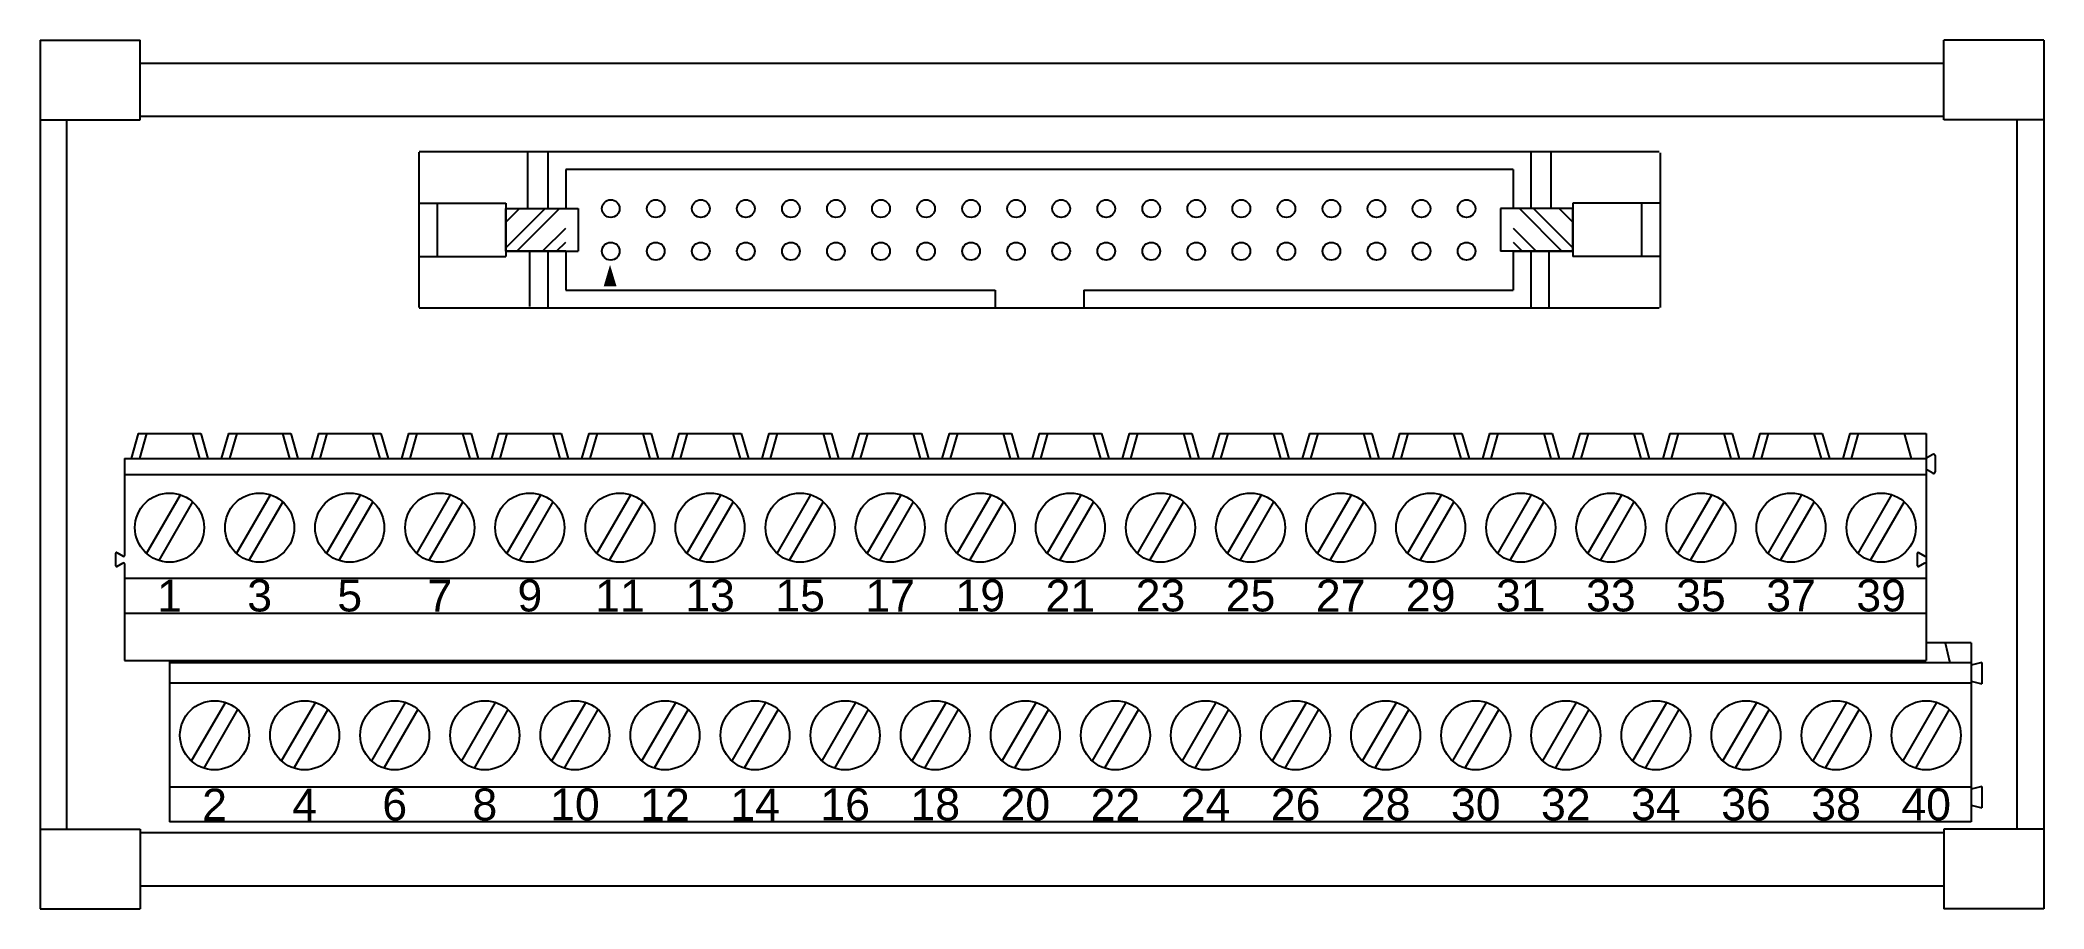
# Model space of a CAD drawing. Header units: millimetres. Extents: x 1078 to 2208, y 228 to 718.
import ezdxf

# ---------------------------------------------------------------- set-up
doc = ezdxf.new("R2010")
doc.units = ezdxf.units.MM
doc.styles.get("Standard").update_dxf_attribs({"font": ''})
doc.styles.get('Standard').set_extended_font_data('Arial')

msp = doc.modelspace()

# ---------------------------------------------------------------- hatches: boundary and pattern name
h = msp.add_hatch()
h.set_pattern_fill('STEEL', color=256, scale=5, style=0)
h.set_pattern_definition([(45, (-5087.368, -4354.04), (-11.22532, 11.22532), []), (45, (-5087.368, -4346.102), (-11.22532, 11.22532), [])])
h.paths.add_polyline_path([(1374.5, 598.5), (1340.8, 598.5), (1340.8, 622.5), (1374.5, 622.5)])
h = msp.add_hatch()
h.set_pattern_fill('STEEL', color=256, scale=5, style=0)
h.set_pattern_definition([(135, (8370.553, -4354.04), (11.22532, 11.22532), []), (135, (8370.553, -4346.102), (11.22532, 11.22532), [])])
h.paths.add_polyline_path([(1908.7, 598.5), (1942.4, 598.5), (1942.4, 622.5), (1908.7, 622.5)])

# ---------------------------------------------------------------- linework, layer by layer
for p, q in [((1078.1, 717.6), (1108.1, 717.6)), ((1078.1, 717.6), (1078.1, 227.6)), ((1078.1, 717.6), (1134.6, 717.6)), ((1134.6, 672.6), (1134.6, 717.6)), ((2151.6, 672.6), (2151.6, 717.6)), ((2208.1, 717.6), (2151.6, 717.6)), ((2208.1, 717.6), (2208.1, 227.6)), ((1134.6, 704.6), (2151.6, 704.6)), ((1078.1, 672.6), (1134.6, 672.6)), ((1093.1, 272.6), (1093.1, 672.6)), ((1134.6, 674.6), (2151.6, 674.6)), ((2208.1, 672.6), (2151.6, 672.6)), ((2193.1, 272.6), (2193.1, 672.6)), ((1291.6, 625.5), (1340.8, 625.5)), ((1340.8, 622.5), (1381.6, 622.5)), ((1340.8, 598.5), (1340.8, 622.5)), ((1340.8, 622.5), (1374.5, 622.5)), ((1381.6, 622.5), (1381.6, 598.5)), ((1942.4, 622.5), (1901.6, 622.5)), ((1901.6, 622.5), (1901.6, 598.5)), ((1942.4, 622.5), (1908.7, 622.5)), ((1991.6, 625.5), (1942.4, 625.5)), ((1942.4, 598.5), (1942.4, 622.5)), ((1291.6, 595.5), (1340.8, 595.5)), ((1340.8, 598.5), (1381.6, 598.5)), ((1374.5, 598.5), (1340.8, 598.5)), ((1942.4, 598.5), (1901.6, 598.5)), ((1908.7, 598.5), (1942.4, 598.5)), ((1991.6, 595.5), (1942.4, 595.5)), ((1616.6, 576.5), (1616.6, 566.5)), ((1666.6, 576.5), (1666.6, 566.5)), ((1133.5, 495.6), (1129.5, 481.6)), ((1133.5, 495.6), (1168.7, 495.6)), ((1138.2, 495.6), (1134.2, 481.6)), ((1138.2, 495.6), (1134.2, 481.6)), ((1138.2, 495.6), (1134.2, 481.6)), ((1164, 495.6), (1168, 481.6)), ((1168.7, 495.6), (1172.7, 481.6)), ((1184.3, 495.6), (1180.3, 481.6)), ((1184.3, 495.6), (1219.5, 495.6)), ((1189, 495.6), (1185, 481.6)), ((1214.8, 495.6), (1218.8, 481.6)), ((1219.5, 495.6), (1223.5, 481.6)), ((1235.1, 495.6), (1231.1, 481.6)), ((1235.1, 495.6), (1270.3, 495.6)), ((1239.8, 495.6), (1235.8, 481.6)), ((1239.8, 495.6), (1235.8, 481.6)), ((1265.6, 495.6), (1269.6, 481.6)), ((1270.3, 495.6), (1274.3, 481.6)), ((1285.9, 495.6), (1281.9, 481.6)), ((1285.9, 495.6), (1321.1, 495.6)), ((1290.6, 495.6), (1286.6, 481.6)), ((1316.4, 495.6), (1320.4, 481.6)), ((1321.1, 495.6), (1325.1, 481.6)), ((1336.7, 495.6), (1332.7, 481.6)), ((1336.7, 495.6), (1371.9, 495.6)), ((1341.4, 495.6), (1337.4, 481.6)), ((1367.2, 495.6), (1371.2, 481.6)), ((1371.9, 495.6), (1375.9, 481.6)), ((1387.5, 495.6), (1383.5, 481.6)), ((1387.5, 495.6), (1422.7, 495.6)), ((1392.2, 495.6), (1388.2, 481.6)), ((1392.2, 495.6), (1388.2, 481.6)), ((1418, 495.6), (1422, 481.6)), ((1422.7, 495.6), (1426.7, 481.6)), ((1438.3, 495.6), (1434.3, 481.6)), ((1438.3, 495.6), (1473.5, 495.6)), ((1443, 495.6), (1439, 481.6)), ((1468.8, 495.6), (1472.8, 481.6)), ((1473.5, 495.6), (1477.5, 481.6)), ((1489.1, 495.6), (1485.1, 481.6)), ((1489.1, 495.6), (1524.3, 495.6)), ((1493.8, 495.6), (1489.8, 481.6)), ((1519.6, 495.6), (1523.6, 481.6)), ((1524.3, 495.6), (1528.3, 481.6)), ((1539.9, 495.6), (1535.9, 481.6)), ((1539.9, 495.6), (1575.1, 495.6)), ((1544.6, 495.6), (1540.6, 481.6)), ((1544.6, 495.6), (1540.6, 481.6)), ((1570.4, 495.6), (1574.4, 481.6)), ((1575.1, 495.6), (1579.1, 481.6)), ((1590.7, 495.6), (1586.7, 481.6)), ((1590.7, 495.6), (1625.9, 495.6)), ((1595.4, 495.6), (1591.4, 481.6)), ((1621.2, 495.6), (1625.2, 481.6)), ((1625.9, 495.6), (1629.9, 481.6)), ((1641.5, 495.6), (1637.5, 481.6)), ((1641.5, 495.6), (1676.7, 495.6)), ((1646.2, 495.6), (1642.2, 481.6)), ((1646.2, 495.6), (1642.2, 481.6)), ((1646.2, 495.6), (1642.2, 481.6)), ((1672, 495.6), (1676, 481.6)), ((1676.7, 495.6), (1680.7, 481.6)), ((1692.3, 495.6), (1688.3, 481.6)), ((1692.3, 495.6), (1727.5, 495.6)), ((1697, 495.6), (1693, 481.6)), ((1722.8, 495.6), (1726.8, 481.6)), ((1727.5, 495.6), (1731.5, 481.6)), ((1743.1, 495.6), (1739.1, 481.6)), ((1743.1, 495.6), (1778.3, 495.6)), ((1747.8, 495.6), (1743.8, 481.6)), ((1747.8, 495.6), (1743.8, 481.6)), ((1773.6, 495.6), (1777.6, 481.6)), ((1778.3, 495.6), (1782.3, 481.6)), ((1793.9, 495.6), (1789.9, 481.6)), ((1793.9, 495.6), (1829.1, 495.6)), ((1798.6, 495.6), (1794.6, 481.6)), ((1824.4, 495.6), (1828.4, 481.6)), ((1829.1, 495.6), (1833.1, 481.6)), ((1844.7, 495.6), (1840.7, 481.6)), ((1844.7, 495.6), (1879.9, 495.6)), ((1849.4, 495.6), (1845.4, 481.6)), ((1875.2, 495.6), (1879.2, 481.6)), ((1879.9, 495.6), (1883.9, 481.6)), ((1895.5, 495.6), (1891.5, 481.6)), ((1895.5, 495.6), (1930.7, 495.6)), ((1900.2, 495.6), (1896.2, 481.6)), ((1900.2, 495.6), (1896.2, 481.6)), ((1926, 495.6), (1930, 481.6)), ((1930.7, 495.6), (1934.7, 481.6)), ((1946.3, 495.6), (1942.3, 481.6)), ((1946.3, 495.6), (1981.5, 495.6)), ((1951, 495.6), (1947, 481.6)), ((1976.8, 495.6), (1980.8, 481.6)), ((1981.5, 495.6), (1985.5, 481.6)), ((1997.1, 495.6), (1993.1, 481.6)), ((1997.1, 495.6), (2032.3, 495.6)), ((2001.8, 495.6), (1997.8, 481.6)), ((2027.6, 495.6), (2031.6, 481.6)), ((2032.3, 495.6), (2036.3, 481.6)), ((2047.9, 495.6), (2043.9, 481.6)), ((2047.9, 495.6), (2083.1, 495.6)), ((2052.6, 495.6), (2048.6, 481.6)), ((2052.6, 495.6), (2048.6, 481.6)), ((2078.4, 495.6), (2082.4, 481.6)), ((2083.1, 495.6), (2087.1, 481.6)), ((2098.7, 495.6), (2094.7, 481.6)), ((2098.7, 495.6), (2141.7, 495.6)), ((2103.4, 495.6), (2099.4, 481.6)), ((2129.2, 495.6), (2133.2, 481.6)), ((2141.7, 495.6), (2141.7, 367.6)), ((1125.7, 481.6), (2141.7, 481.6)), ((1125.7, 481.6), (1125.7, 426.9)), ((2145.5, 483.9), (2142.4, 482.1)), ((2145.5, 473.3), (2142.4, 475)), ((2146.7, 483.2), (2146.7, 474)), ((1125.7, 472.6), (2141.7, 472.6)), ((1138.1, 428), (1157.2, 461.1)), ((1164.1, 457.1), (1145, 424)), ((1188.9, 428), (1208, 461.1)), ((1214.9, 457.1), (1195.8, 424)), ((1239.7, 428), (1258.8, 461.1)), ((1265.7, 457.1), (1246.6, 424)), ((1290.5, 428), (1309.6, 461.1)), ((1316.5, 457.1), (1297.4, 424)), ((1341.3, 428), (1360.4, 461.1)), ((1367.3, 457.1), (1348.2, 424)), ((1392.1, 428), (1411.2, 461.1)), ((1418.1, 457.1), (1399, 424)), ((1442.9, 428), (1462, 461.1)), ((1468.9, 457.1), (1449.8, 424)), ((1493.7, 428), (1512.8, 461.1)), ((1519.7, 457.1), (1500.6, 424)), ((1544.5, 428), (1563.6, 461.1)), ((1570.5, 457.1), (1551.4, 424)), ((1595.3, 428), (1614.4, 461.1)), ((1621.3, 457.1), (1602.2, 424)), ((1646.1, 428), (1665.2, 461.1)), ((1672.1, 457.1), (1653, 424)), ((1696.9, 428), (1716, 461.1)), ((1722.9, 457.1), (1703.8, 424)), ((1747.7, 428), (1766.8, 461.1)), ((1773.7, 457.1), (1754.6, 424)), ((1798.5, 428), (1817.6, 461.1)), ((1824.5, 457.1), (1805.4, 424)), ((1849.3, 428), (1868.4, 461.1)), ((1875.3, 457.1), (1856.2, 424)), ((1900.1, 428), (1919.2, 461.1)), ((1926.1, 457.1), (1907, 424)), ((1950.9, 428), (1970, 461.1)), ((1976.9, 457.1), (1957.8, 424)), ((2001.7, 428), (2020.8, 461.1)), ((2027.7, 457.1), (2008.6, 424)), ((2052.5, 428), (2071.6, 461.1)), ((2078.5, 457.1), (2059.4, 424)), ((2103.3, 428), (2122.4, 461.1)), ((2129.3, 457.1), (2110.2, 424)), ((1120.7, 428.1), (1120.7, 421.1)), ((1121.4, 428.5), (1124.9, 426.5)), ((1121.4, 420.6), (1124.9, 422.7)), ((1125.7, 422.2), (1125.7, 367.6)), ((2136.7, 428.1), (2136.7, 421.1)), ((2137.4, 428.5), (2140.9, 426.5)), ((2137.4, 420.6), (2140.9, 422.7)), ((1125.7, 414.1), (2141.7, 414.1)), ((1125.7, 394.4), (2141.7, 394.4)), ((2167.1, 377.6), (2141.7, 377.6)), ((2152.4, 377.6), (2155.1, 366.3)), ((2167.1, 377.6), (2167.1, 276.6)), ((1125.7, 367.6), (2141.7, 367.6)), ((1151.1, 367.6), (1151.1, 276.6)), ((2167.1, 366.3), (1151.1, 366.3)), ((1163.4, 367.6), (1163.1, 366.3)), ((1189.6, 367.6), (1189.9, 366.3)), ((1214.2, 367.6), (1213.9, 366.3)), ((1240.4, 367.6), (1240.7, 366.3)), ((1265, 367.6), (1264.7, 366.3)), ((1291.2, 367.6), (1291.5, 366.3)), ((1315.8, 367.6), (1315.5, 366.3)), ((1342, 367.6), (1342.3, 366.3)), ((1342, 367.6), (1342.3, 366.3)), ((1342, 367.6), (1342.3, 366.3)), ((1366.6, 367.6), (1366.3, 366.3)), ((1392.8, 367.6), (1393.1, 366.3)), ((1417.4, 367.6), (1417.1, 366.3)), ((1443.6, 367.6), (1443.9, 366.3)), ((1468.2, 367.6), (1467.9, 366.3)), ((1494.4, 367.6), (1494.7, 366.3)), ((1494.4, 367.6), (1494.7, 366.3)), ((1494.4, 367.6), (1494.7, 366.3)), ((1519, 367.6), (1518.7, 366.3)), ((1545.2, 367.6), (1545.5, 366.3)), ((1569.8, 367.6), (1569.5, 366.3)), ((1596, 367.6), (1596.3, 366.3)), ((1620.6, 367.6), (1620.3, 366.3)), ((1646.8, 367.6), (1647.1, 366.3)), ((1671.4, 367.6), (1671.1, 366.3)), ((1697.6, 367.6), (1697.9, 366.3)), ((1722.2, 367.6), (1721.9, 366.3)), ((1748.4, 367.6), (1748.7, 366.3)), ((1773, 367.6), (1772.7, 366.3)), ((1799.2, 367.6), (1799.5, 366.3)), ((1823.8, 367.6), (1823.5, 366.3)), ((1850, 367.6), (1850.3, 366.3)), ((1850, 367.6), (1850.3, 366.3)), ((1850, 367.6), (1850.3, 366.3)), ((1874.6, 367.6), (1874.3, 366.3)), ((1900.8, 367.6), (1901.1, 366.3)), ((1925.4, 367.6), (1925.1, 366.3)), ((1951.6, 367.6), (1951.9, 366.3)), ((1976.2, 367.6), (1975.9, 366.3)), ((2002.4, 367.6), (2002.7, 366.3)), ((2002.4, 367.6), (2002.7, 366.3)), ((2002.4, 367.6), (2002.7, 366.3)), ((2027, 367.6), (2026.7, 366.3)), ((2053.2, 367.6), (2053.5, 366.3)), ((2077.8, 367.6), (2077.5, 366.3)), ((2104, 367.6), (2104.3, 366.3)), ((2128.6, 367.6), (2128.3, 366.3)), ((2154.8, 367.6), (2155.1, 366.3)), ((2154.8, 367.6), (2155.1, 366.3)), ((2154.8, 367.6), (2155.1, 366.3)), ((2173.1, 366.6), (2167.1, 365.1)), ((2173.1, 366.6), (2173.1, 354.6)), ((2167.1, 354.8), (1151.1, 354.8)), ((2167.1, 356.1), (2173.1, 354.6)), ((1163.5, 311), (1182.6, 344)), ((1189.5, 340), (1170.4, 307)), ((1214.3, 311), (1233.4, 344)), ((1240.3, 340), (1221.2, 307)), ((1265.1, 311), (1284.2, 344)), ((1291.1, 340), (1272, 307)), ((1315.9, 311), (1335, 344)), ((1341.9, 340), (1322.8, 307)), ((1366.7, 311), (1385.8, 344)), ((1392.7, 340), (1373.6, 307)), ((1417.5, 311), (1436.6, 344)), ((1443.5, 340), (1424.4, 307)), ((1468.3, 311), (1487.4, 344)), ((1494.3, 340), (1475.2, 307)), ((1519.1, 311), (1538.2, 344)), ((1545.1, 340), (1526, 307)), ((1569.9, 311), (1589, 344)), ((1595.9, 340), (1576.8, 307)), ((1620.7, 311), (1639.8, 344)), ((1646.7, 340), (1627.6, 307)), ((1671.5, 311), (1690.6, 344)), ((1697.5, 340), (1678.4, 307)), ((1722.3, 311), (1741.4, 344)), ((1748.3, 340), (1729.2, 307)), ((1773.1, 311), (1792.2, 344)), ((1799.1, 340), (1780, 307)), ((1823.9, 311), (1843, 344)), ((1849.9, 340), (1830.8, 307)), ((1874.7, 311), (1893.8, 344)), ((1900.7, 340), (1881.6, 307)), ((1925.5, 311), (1944.6, 344)), ((1951.5, 340), (1932.4, 307)), ((1976.3, 311), (1995.4, 344)), ((2002.3, 340), (1983.2, 307)), ((2027.1, 311), (2046.2, 344)), ((2053.1, 340), (2034, 307)), ((2077.9, 311), (2097, 344)), ((2103.9, 340), (2084.8, 307)), ((2128.7, 311), (2147.8, 344)), ((2154.7, 340), (2135.6, 307)), ((2167.1, 296.3), (1151.1, 296.3)), ((2173.1, 296.6), (2167.1, 295.1)), ((2173.1, 296.6), (2173.1, 284.6)), ((2167.1, 286.1), (2173.1, 284.6)), ((1078.1, 272.6), (1134.6, 272.6)), ((1134.6, 272.6), (1134.6, 227.6)), ((2167.1, 276.6), (1151.1, 276.6)), ((2208.1, 272.6), (2151.6, 272.6)), ((2151.6, 272.6), (2151.6, 227.6)), ((1134.6, 270.6), (2151.6, 270.6)), ((1134.6, 240.6), (2151.6, 240.6)), ((1078.1, 227.6), (1134.6, 227.6)), ((2208.1, 227.6), (2151.6, 227.6))]:
    msp.add_line(p, q)
at = {"color": 7, "linetype": 'Continuous'}
for p, q in [((1291.6, 654.4), (1291.6, 566.8)), ((1991.1, 654.5), (1291.8, 654.5)), ((1353, 654.5), (1353, 622.5)), ((1364.5, 654.2), (1364.5, 622.5)), ((1374.5, 644.5), (1374.5, 622.5)), ((1908.7, 644.5), (1374.5, 644.5)), ((1908.7, 644.5), (1908.7, 622.5)), ((1918.7, 654), (1918.7, 622.5)), ((1930.1, 654.6), (1930.1, 622.5)), ((1991.6, 654), (1991.6, 566.7)), ((1302, 625.5), (1302, 595.5)), ((1340.8, 625.5), (1340.8, 595.5)), ((1942.4, 625.5), (1942.4, 595.5)), ((1981.2, 625.5), (1981.2, 595.5)), ((1354.1, 598.5), (1354.1, 567.3)), ((1364.5, 598.5), (1364.5, 566.8)), ((1374.5, 598.5), (1374.5, 576.5)), ((1908.7, 598.5), (1908.7, 576.5)), ((1918.7, 598.5), (1918.7, 566.7)), ((1929, 598.5), (1929, 566.5)), ((1374.5, 576.5), (1616.6, 576.5)), ((1666.6, 576.5), (1908.7, 576.5)), ((1291.8, 566.5), (1991.1, 566.5))]:
    msp.add_line(p, q, dxfattribs=at)
for centre, radius in [((1399.9, 622.5), 5), ((1425.3, 622.5), 5), ((1450.7, 622.5), 5), ((1476.1, 622.5), 5), ((1501.5, 622.5), 5), ((1526.9, 622.5), 5), ((1552.3, 622.5), 5), ((1577.7, 622.5), 5), ((1603.1, 622.5), 5), ((1628.5, 622.5), 5), ((1653.9, 622.5), 5), ((1679.3, 622.5), 5), ((1704.7, 622.5), 5), ((1730.1, 622.5), 5), ((1755.5, 622.5), 5), ((1780.9, 622.5), 5), ((1806.3, 622.5), 5), ((1831.7, 622.5), 5), ((1857.1, 622.5), 5), ((1882.5, 622.5), 5), ((1399.9, 598.5), 5), ((1425.3, 598.5), 5), ((1450.7, 598.5), 5), ((1476.1, 598.5), 5), ((1501.5, 598.5), 5), ((1526.9, 598.5), 5), ((1552.3, 598.5), 5), ((1577.7, 598.5), 5), ((1603.1, 598.5), 5), ((1628.5, 598.5), 5), ((1653.9, 598.5), 5), ((1679.3, 598.5), 5), ((1704.7, 598.5), 5), ((1730.1, 598.5), 5), ((1755.5, 598.5), 5), ((1780.9, 598.5), 5), ((1806.3, 598.5), 5), ((1831.7, 598.5), 5), ((1857.1, 598.5), 5), ((1882.5, 598.5), 5), ((1151.1, 442.6), 19.5), ((1201.9, 442.6), 19.5), ((1252.7, 442.6), 19.5), ((1303.5, 442.6), 19.5), ((1354.3, 442.6), 19.5), ((1405.1, 442.6), 19.5), ((1455.9, 442.6), 19.5), ((1506.7, 442.6), 19.5), ((1557.5, 442.6), 19.5), ((1608.3, 442.6), 19.5), ((1659.1, 442.6), 19.5), ((1709.9, 442.6), 19.5), ((1760.7, 442.6), 19.5), ((1811.5, 442.6), 19.5), ((1862.3, 442.6), 19.5), ((1913.1, 442.6), 19.5), ((1963.9, 442.6), 19.5), ((2014.7, 442.6), 19.5), ((2065.5, 442.6), 19.5), ((2116.3, 442.6), 19.5), ((1176.5, 325.5), 19.5), ((1227.3, 325.5), 19.5), ((1278.1, 325.5), 19.5), ((1328.9, 325.5), 19.5), ((1379.7, 325.5), 19.5), ((1430.5, 325.5), 19.5), ((1481.3, 325.5), 19.5), ((1532.1, 325.5), 19.5), ((1582.9, 325.5), 19.5), ((1633.7, 325.5), 19.5), ((1684.5, 325.5), 19.5), ((1735.3, 325.5), 19.5), ((1786.1, 325.5), 19.5), ((1836.9, 325.5), 19.5), ((1887.7, 325.5), 19.5), ((1938.5, 325.5), 19.5), ((1989.3, 325.5), 19.5), ((2040.1, 325.5), 19.5), ((2090.9, 325.5), 19.5), ((2141.7, 325.5), 19.5)]:
    msp.add_circle(centre, radius)
for centre, radius, start, end in [((2142.2, 482.5), 0.5, 180, 300), ((2142.2, 474.6), 0.5, 60, 180), ((2145.9, 483.2), 0.8, 0, 120), ((2145.9, 474), 0.8, 240, 0), ((1121.2, 428.1), 0.5, 60, 180), ((1121.2, 421.1), 0.5, 180, 300), ((1125.2, 426.9), 0.5, 240, 0), ((1125.2, 422.2), 0.5, 0, 120), ((2137.2, 428.1), 0.5, 60, 180), ((2137.2, 421.1), 0.5, 180, 300), ((2141.2, 426.9), 0.5, 240, 0), ((2141.2, 422.2), 0.5, 0, 120)]:
    msp.add_arc(centre, radius, start, end)
at = {"color": 0}
msp.add_solid([(1403.2, 578.6), (1395.9, 578.6), (1399.5, 590.8)], dxfattribs=at)

# ---------------------------------------------------------------- texts
at = {"char_height": 18, "width": 50, "attachment_point": 5}
for s, insert in [('1', (1151.1, 404.2)), ('3', (1201.9, 404.2)), ('5', (1252.7, 404.2)), ('7', (1303.5, 404.2)), ('9', (1354.3, 404.2)), ('11', (1405.1, 404.2)), ('13', (1455.9, 404.2)), ('15', (1506.7, 404.2)), ('17', (1557.5, 404.2)), ('19', (1608.3, 404.2)), ('21', (1659.1, 404.2)), ('23', (1709.9, 404.2)), ('25', (1760.7, 404.2)), ('27', (1811.5, 404.2)), ('29', (1862.3, 404.2)), ('31', (1913.1, 404.2)), ('33', (1963.9, 404.2)), ('35', (2014.7, 404.2)), ('37', (2065.5, 404.2)), ('39', (2116.3, 404.2)), ('2', (1176.5, 286.4)), ('4', (1227.3, 286.4)), ('6', (1278.1, 286.4)), ('8', (1328.9, 286.4)), ('10', (1379.7, 286.4)), ('12', (1430.5, 286.4)), ('14', (1481.3, 286.4)), ('16', (1532.1, 286.4)), ('18', (1582.9, 286.4)), ('20', (1633.7, 286.4)), ('22', (1684.5, 286.4)), ('24', (1735.3, 286.4)), ('26', (1786.1, 286.4)), ('28', (1836.9, 286.4)), ('30', (1887.7, 286.4)), ('32', (1938.5, 286.4)), ('34', (1989.3, 286.4)), ('36', (2040.1, 286.4)), ('38', (2090.9, 286.4)), ('40', (2141.7, 286.4))]:
    msp.add_mtext(s, dxfattribs=dict(at, insert=insert))

doc.saveas('drawing.dxf')
